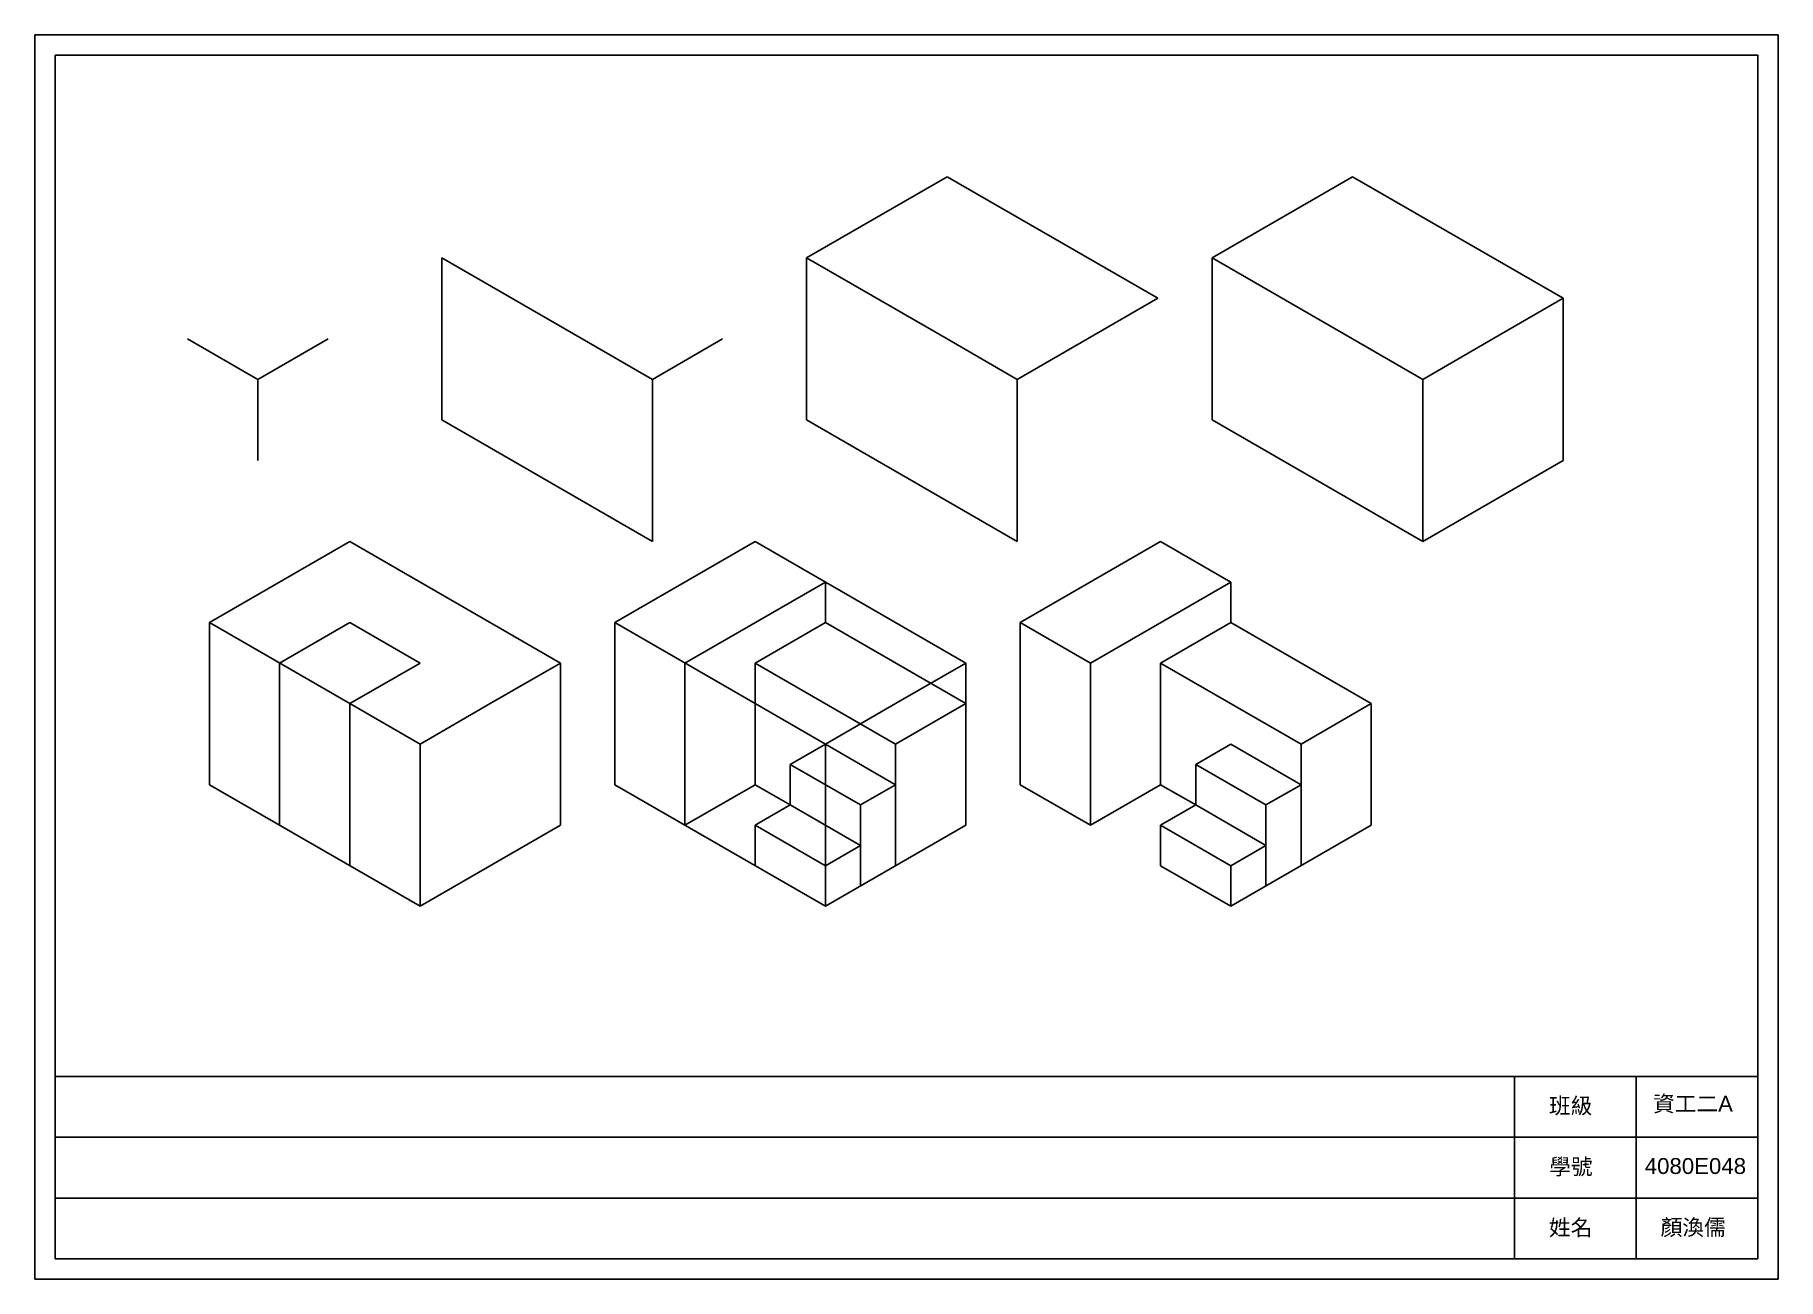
# Model space of a CAD drawing. Header units: millimetres. Extents: x 1495 to 1925, y 1948 to 2255.
import ezdxf

# ---------------------------------------------------------------- set-up
doc = ezdxf.new("R2010")
doc.units = ezdxf.units.MM
doc.styles.get("Standard").update_dxf_attribs({"font": 'arial.ttf'})

msp = doc.modelspace()

# ---------------------------------------------------------------- linework, layer by layer
for p, q in [((1500, 2250), (1920, 2250)), ((1500, 1953), (1500, 2250)), ((1500, 2250), (1500, 2190)), ((1920, 2250), (1920, 1953)), ((1720, 2220), (1685.36, 2200)), ((1771.96, 2190), (1720, 2220)), ((1820, 2220), (1785.36, 2200)), ((1871.96, 2190), (1820, 2220)), ((1630, 2180), (1595.36, 2200)), ((1595.36, 2160), (1595.36, 2200)), ((1720, 2180), (1685.36, 2200)), ((1685.36, 2160), (1685.36, 2200)), ((1820, 2180), (1785.36, 2200)), ((1785.36, 2200), (1785.36, 2160)), ((1754.64, 2180), (1771.96, 2190)), ((1854.64, 2180), (1871.96, 2190)), ((1871.96, 2150), (1871.96, 2190)), ((1550, 2170), (1532.68, 2180)), ((1550, 2170), (1567.32, 2180)), ((1647.32, 2170), (1630, 2180)), ((1647.32, 2170), (1664.64, 2180)), ((1550, 2170), (1550, 2150)), ((1647.32, 2150), (1647.32, 2170)), ((1647.32, 2130), (1595.36, 2160)), ((1737.32, 2130), (1685.36, 2160)), ((1837.32, 2130), (1785.36, 2160)), ((1647.32, 2150), (1647.32, 2130)), ((1737.32, 2150), (1737.32, 2130)), ((1837.32, 2150), (1837.32, 2130)), ((1837.32, 2130), (1871.96, 2150)), ((1572.68, 2130), (1538.04, 2110)), ((1624.64, 2100), (1572.68, 2130)), ((1672.68, 2130), (1638.04, 2110)), ((1724.64, 2100), (1672.68, 2130)), ((1772.68, 2130), (1738.04, 2110)), ((1772.68, 2130), (1790, 2120)), ((1655.36, 2100), (1690, 2120)), ((1690, 2110), (1690, 2120)), ((1755.36, 2100), (1790, 2120)), ((1790, 2120), (1790, 2110)), ((1572.68, 2090), (1538.04, 2110)), ((1538.04, 2070), (1538.04, 2110)), ((1572.68, 2110), (1555.36, 2100)), ((1590, 2100), (1572.68, 2110)), ((1672.68, 2090), (1638.04, 2110)), ((1638.04, 2110), (1638.04, 2070)), ((1672.68, 2100), (1690, 2110)), ((1724.64, 2090), (1690, 2110)), ((1738.04, 2110), (1738.04, 2070)), ((1738.04, 2110), (1755.36, 2100)), ((1790, 2110), (1772.68, 2100)), ((1824.64, 2090), (1790, 2110)), ((1555.36, 2100), (1555.36, 2060)), ((1572.68, 2090), (1590, 2100)), ((1607.32, 2090), (1624.64, 2100)), ((1624.64, 2060), (1624.64, 2100)), ((1655.36, 2100), (1655.36, 2060)), ((1707.32, 2080), (1672.68, 2100)), ((1672.68, 2100), (1672.68, 2070)), ((1707.32, 2090), (1724.64, 2100)), ((1724.64, 2060), (1724.64, 2100)), ((1755.36, 2100), (1755.36, 2060)), ((1807.32, 2080), (1772.68, 2100)), ((1772.68, 2100), (1772.68, 2070)), ((1572.68, 2090), (1572.68, 2050)), ((1707.32, 2080), (1724.64, 2090)), ((1807.32, 2080), (1824.64, 2090)), ((1824.64, 2090), (1824.64, 2060)), ((1690, 2080), (1681.34, 2075)), ((1707.32, 2070), (1690, 2080)), ((1707.32, 2070), (1707.32, 2080)), ((1790, 2080), (1781.34, 2075)), ((1807.32, 2070), (1790, 2080)), ((1807.32, 2070), (1807.32, 2080)), ((1698.66, 2065), (1681.34, 2075)), ((1681.34, 2075), (1681.34, 2065)), ((1798.66, 2065), (1781.34, 2075)), ((1781.34, 2075), (1781.34, 2065)), ((1590, 2040), (1538.04, 2070)), ((1690, 2040), (1638.04, 2070)), ((1655.36, 2060), (1672.68, 2070)), ((1672.68, 2070), (1681.34, 2065)), ((1698.66, 2065), (1707.32, 2070)), ((1707.32, 2070), (1707.32, 2050)), ((1738.04, 2070), (1755.36, 2060)), ((1772.68, 2070), (1755.36, 2060)), ((1781.34, 2065), (1772.68, 2070)), ((1798.66, 2065), (1807.32, 2070)), ((1807.32, 2070), (1807.32, 2050)), ((1672.68, 2060), (1681.34, 2065)), ((1698.66, 2055), (1681.34, 2065)), ((1698.66, 2055), (1698.66, 2065)), ((1781.34, 2065), (1772.68, 2060)), ((1798.66, 2055), (1781.34, 2065)), ((1798.66, 2055), (1798.66, 2065)), ((1590, 2060), (1590, 2040)), ((1590, 2040), (1624.64, 2060)), ((1690, 2050), (1672.68, 2060)), ((1672.68, 2060), (1672.68, 2050)), ((1690, 2060), (1690, 2040)), ((1690, 2040), (1724.64, 2060)), ((1790, 2050), (1772.68, 2060)), ((1772.68, 2060), (1772.68, 2050)), ((1790, 2040), (1824.64, 2060)), ((1690, 2050), (1698.66, 2055)), ((1698.66, 2055), (1698.66, 2045)), ((1790, 2050), (1798.66, 2055)), ((1798.66, 2055), (1798.66, 2045)), ((1772.68, 2050), (1790, 2040)), ((1790, 2040), (1790, 2050)), ((1920, 1998), (1500, 1998)), ((1860, 1998), (1860, 1953)), ((1890, 1998), (1890, 1953)), ((1920, 1983), (1500, 1983)), ((1920, 1968), (1500, 1968)), ((1920, 1953), (1500, 1953))]:
    msp.add_line(p, q)
at = {"color": 5}
for p, q in [((1550, 2170), (1532.68, 2180)), ((1550, 2170), (1567.32, 2180)), ((1647.32, 2170), (1630, 2180)), ((1647.32, 2170), (1664.64, 2180)), ((1737.32, 2170), (1720, 2180)), ((1737.32, 2170), (1754.64, 2180)), ((1837.32, 2170), (1820, 2180)), ((1837.32, 2170), (1854.64, 2180)), ((1550, 2150), (1550, 2170)), ((1647.32, 2170), (1647.32, 2150)), ((1737.32, 2150), (1737.32, 2170)), ((1837.32, 2150), (1837.32, 2170)), ((1590, 2080), (1572.68, 2090)), ((1590, 2080), (1607.32, 2090)), ((1690, 2080), (1672.68, 2090)), ((1690, 2080), (1707.32, 2090)), ((1590, 2060), (1590, 2080)), ((1690, 2060), (1690, 2080))]:
    msp.add_line(p, q, dxfattribs=at)
at = {"color": 18, "true_color": 0x000000}
msp.add_line((1647.32, 2170), (1630, 2180), dxfattribs=at)
msp.add_lwpolyline([(1495, 2255), (1925, 2255), (1925, 1948), (1495, 1948)], close=True)

# ---------------------------------------------------------------- texts
at = {"color": 0}
for s, p in [('班級', (1868.46, 1988.82)), ('資工二A', (1894.14, 1989.31)), ('學號', (1868.54, 1973.78)), ('4080E048', (1892.1, 1973.95)), ('姓名', (1868.46, 1958.75)), ('顏渙儒', (1896.02, 1958.83))]:
    msp.add_text(s, height=3.923, dxfattribs=at).set_placement(p)

doc.saveas('drawing.dxf')
